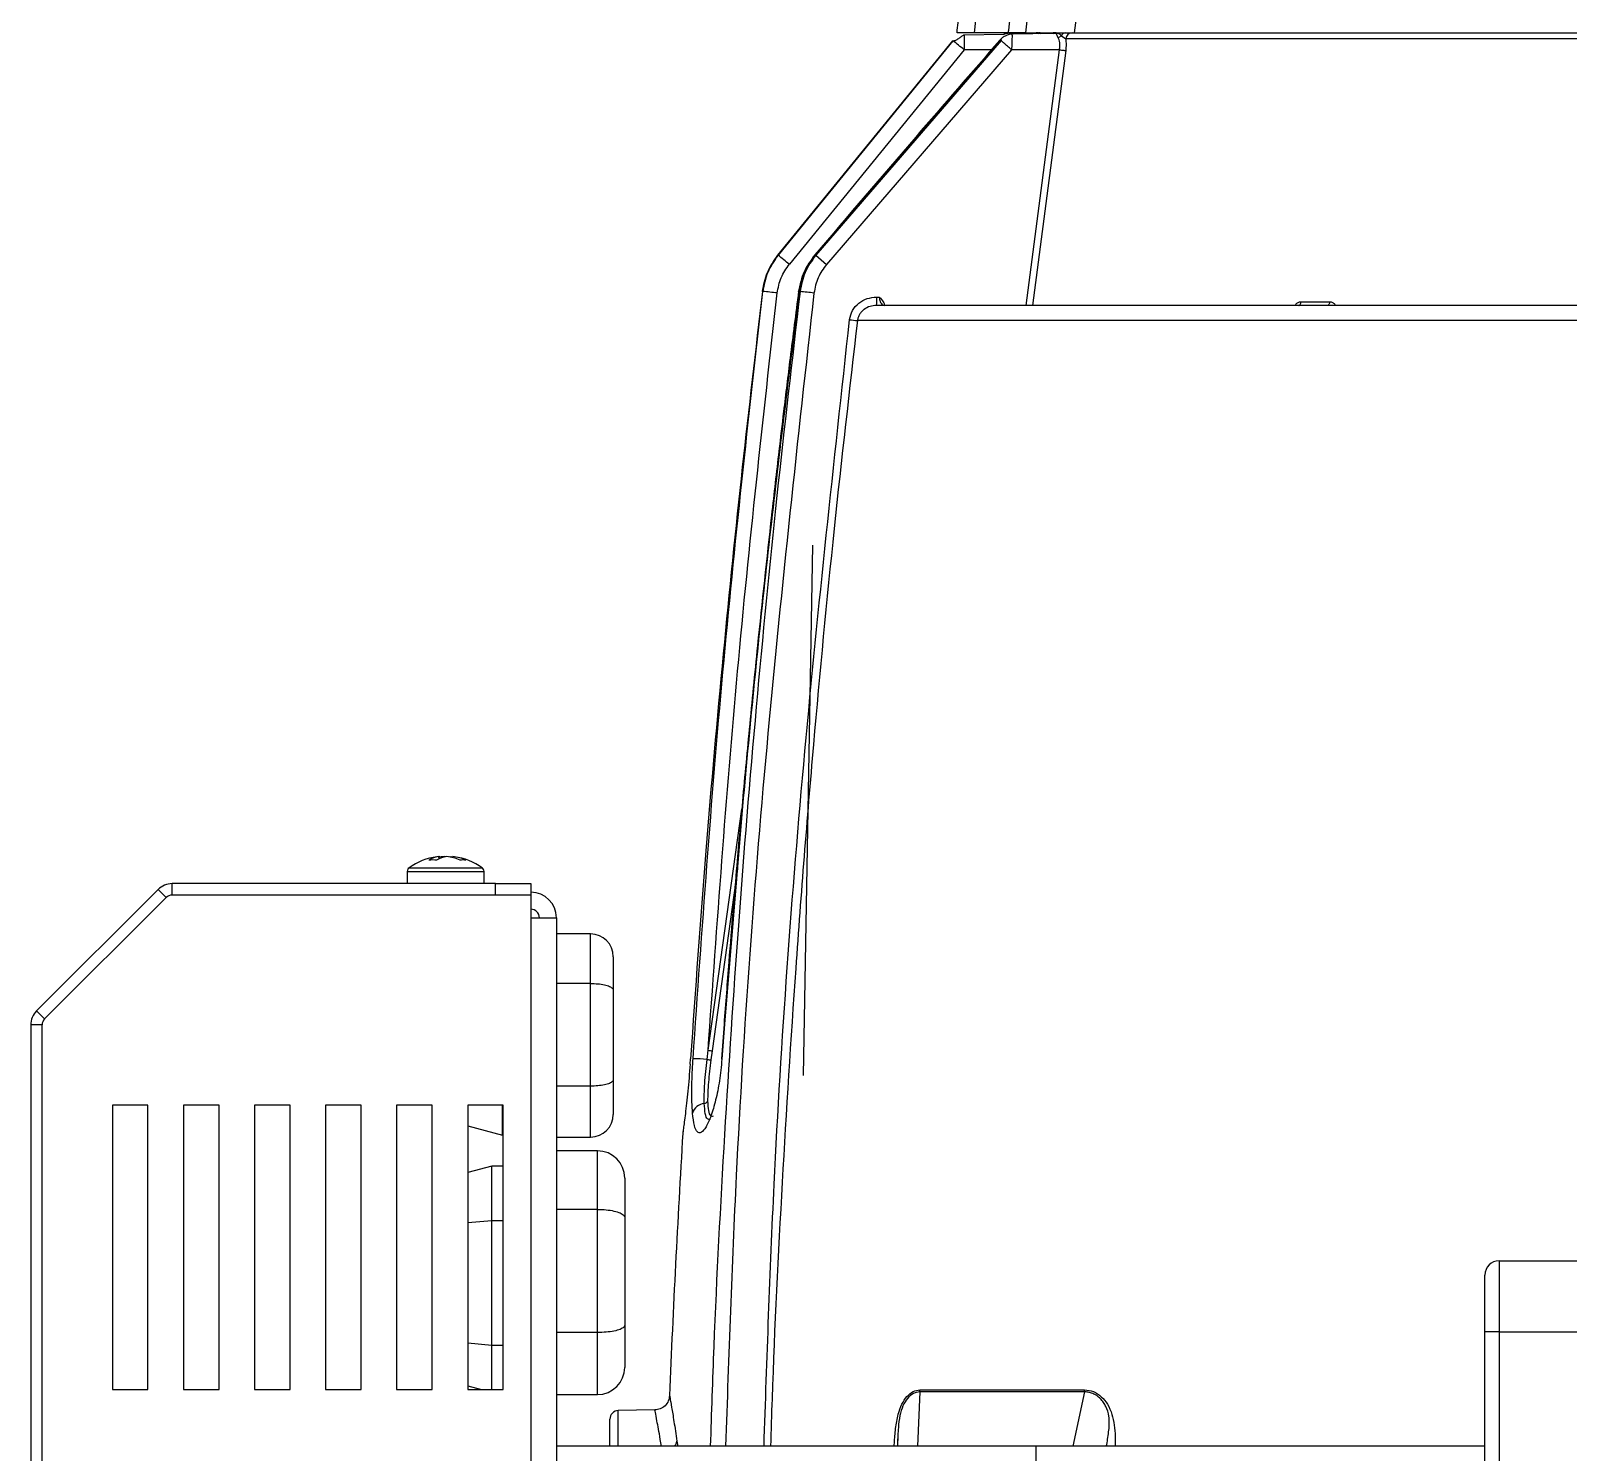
# Model space of a CAD drawing. Extents: x 17.1 to 113.1, y 3.8 to 84.5.
# Drawn here: x 48.22 to 53.63, y 72.86 to 77.86 of the extents above; entities that cross this region are included whole.
import ezdxf

# ---------------------------------------------------------------- set-up
doc = ezdxf.new("R2010")
doc.units = 0
doc.header["$MEASUREMENT"] = 0
doc.layers.add('OBJECT', color=7, linetype='CONTINUOUS')

msp = doc.modelspace()

# ---------------------------------------------------------------- linework, layer by layer
at = {"layer": 'OBJECT'}
for p, q in [((52.1672, 79.9677), (51.8936, 77.8557)), ((51.6585, 77.8557), (51.5415, 77.8557)), ((51.6723, 77.855), (51.6535, 77.8517)), ((51.7223, 77.8557), (51.8936, 77.8557)), ((51.8936, 77.8557), (53.7673, 77.8557)), ((50.8508, 77.0727), (51.4665, 77.8277)), ((51.4666, 77.8277), (50.8514, 77.0727)), ((51.6334, 77.8278), (50.9817, 77.0727)), ((51.6361, 77.8278), (50.9843, 77.0727)), ((51.6461, 77.85), (51.506, 77.8475)), ((51.6537, 77.8518), (51.6452, 77.85)), ((51.8266, 77.8531), (51.6701, 77.8504)), ((51.8483, 77.8448), (51.8637, 77.8338)), ((53.7496, 77.8338), (51.8637, 77.8338)), ((51.5062, 77.7956), (50.8911, 77.0406)), ((51.6731, 77.7957), (51.0222, 77.0404)), ((51.6025, 77.7956), (51.5062, 77.7956)), ((51.6731, 77.7957), (51.6729, 77.7957)), ((51.8416, 77.7957), (51.6731, 77.7957)), ((51.7248, 76.8957), (51.8416, 77.7957)), ((51.8635, 77.7931), (51.7472, 76.8957)), ((50.8508, 77.0727), (50.8514, 77.0727)), ((50.9843, 77.0727), (50.9817, 77.0727)), ((50.9843, 77.0727), (51.0222, 77.0404)), ((50.7966, 76.945), (50.7974, 76.945)), ((50.9289, 76.945), (50.9259, 76.945)), ((51.1986, 76.9253), (51.2077, 76.9253)), ((52.6917, 76.9089), (52.7922, 76.9089)), ((53.7603, 76.8427), (51.1307, 76.8427)), ((50.9408, 74.1855), (50.9734, 76.0526)), ((50.6053, 74.2742), (50.7236, 75.1233)), ((49.6616, 74.9562), (49.6561, 74.9557)), ((49.6561, 74.9562), (49.6572, 74.9473)), ((49.6616, 74.9559), (49.6616, 74.9562)), ((49.6817, 74.9556), (49.6779, 74.9562)), ((49.678, 74.9548), (49.6779, 74.9562)), ((49.6981, 74.9562), (49.6979, 74.9544)), ((49.7016, 74.9537), (49.7019, 74.9562)), ((49.7019, 74.9562), (49.7073, 74.9557)), ((49.7074, 74.9562), (49.7069, 74.9524)), ((49.5467, 74.9041), (49.5467, 74.8607)), ((49.5467, 74.9041), (49.6013, 74.9041)), ((49.553, 74.9163), (49.605, 74.9163)), ((49.6013, 74.9041), (49.8167, 74.9041)), ((49.605, 74.9163), (49.8105, 74.9163)), ((49.8167, 74.8607), (49.8167, 74.9041)), ((50.709, 74.9126), (50.6198, 74.2724)), ((48.6697, 74.8402), (48.2422, 74.4128)), ((48.6979, 74.812), (48.6697, 74.8402)), ((48.7192, 74.8207), (48.7192, 74.8607)), ((49.8567, 74.8607), (48.7192, 74.8607)), ((49.8567, 74.8207), (49.8567, 74.8607)), ((49.8567, 74.8607), (49.9817, 74.8607)), ((49.9817, 74.8607), (49.9817, 74.8207)), ((49.9817, 74.8307), (49.9817, 74.7407)), ((48.2705, 74.3845), (48.6979, 74.812)), ((49.8567, 74.8207), (48.7192, 74.8207)), ((49.9817, 74.8207), (49.8567, 74.8207)), ((49.9817, 74.7407), (49.9817, 70.9207)), ((49.9817, 74.7407), (50.0717, 74.7407)), ((50.0717, 74.7407), (50.0717, 70.9207)), ((50.1917, 74.6837), (50.0717, 74.6837)), ((50.1917, 74.5094), (50.1917, 74.6837)), ((50.2717, 74.6037), (50.2717, 74.4856)), ((50.1917, 74.5094), (50.0717, 74.5094)), ((50.1917, 74.1481), (50.1917, 74.5094)), ((50.2717, 74.4856), (50.2717, 74.1706)), ((48.2705, 74.3845), (48.2422, 74.4128)), ((48.2617, 74.3633), (48.2217, 74.3633)), ((48.2217, 74.3633), (48.2217, 71.2582)), ((48.2617, 71.2582), (48.2617, 74.3633)), ((50.6612, 74.3664), (50.652, 74.2438)), ((50.663, 74.366), (50.6538, 74.2432)), ((50.542, 74.2258), (50.5433, 74.2445)), ((50.6014, 74.2421), (50.6053, 74.2742)), ((50.6198, 74.2724), (50.6154, 74.2403)), ((50.1917, 74.1481), (50.0717, 74.1481)), ((50.1917, 73.9687), (50.1917, 74.1481)), ((50.2717, 74.1706), (50.2717, 74.0487)), ((48.6342, 74.0807), (48.5092, 74.0807)), ((48.5092, 74.0807), (48.5092, 73.0807)), ((48.6342, 73.0807), (48.6342, 74.0807)), ((48.8842, 74.0807), (48.7592, 74.0807)), ((48.7592, 74.0807), (48.7592, 73.0807)), ((48.8842, 73.0807), (48.8842, 74.0807)), ((49.1342, 74.0807), (49.0092, 74.0807)), ((49.0092, 74.0807), (49.0092, 73.0807)), ((49.1342, 73.0807), (49.1342, 74.0807)), ((49.3842, 74.0807), (49.2592, 74.0807)), ((49.2592, 74.0807), (49.2592, 73.0807)), ((49.3842, 73.0807), (49.3842, 74.0807)), ((49.6342, 74.0807), (49.5092, 74.0807)), ((49.5092, 74.0807), (49.5092, 73.0807)), ((49.6342, 73.0807), (49.6342, 74.0807)), ((49.8842, 74.0807), (49.7592, 74.0807)), ((49.7592, 74.0807), (49.7592, 73.0807)), ((49.8817, 73.976), (49.8817, 74.0807)), ((49.8842, 73.0807), (49.8842, 74.0807)), ((49.7592, 74.0088), (49.8817, 73.976)), ((49.8817, 73.976), (49.8842, 73.976)), ((50.0717, 73.9687), (50.1917, 73.9687)), ((50.2157, 73.9203), (50.0717, 73.9203)), ((50.2157, 73.7143), (50.2157, 73.9203)), ((49.8437, 73.8663), (49.7592, 73.8436)), ((49.8842, 73.8663), (49.8437, 73.8663)), ((49.8437, 73.675), (49.8437, 73.8663)), ((50.3117, 73.8243), (50.3117, 73.6849)), ((50.2157, 73.7143), (50.0717, 73.7143)), ((50.2157, 73.2808), (50.2157, 73.7143)), ((49.7592, 73.6687), (49.8437, 73.675)), ((49.8437, 73.2367), (49.8437, 73.675)), ((49.8437, 73.675), (49.8842, 73.675)), ((50.3117, 73.6849), (50.3117, 73.307)), ((53.3887, 73.5332), (53.3887, 73.2832)), ((53.3887, 73.5332), (53.6937, 73.5332)), ((53.3387, 73.2832), (53.3387, 73.4832)), ((50.2157, 73.2808), (50.0717, 73.2808)), ((50.2157, 73.0623), (50.2157, 73.2808)), ((50.3117, 73.307), (50.3117, 73.1583)), ((53.3887, 73.2832), (53.3387, 73.2832)), ((53.3387, 71.4), (53.3387, 73.2832)), ((53.3887, 73.2832), (53.3887, 71.4469)), ((53.3887, 73.2832), (53.6937, 73.2832)), ((49.7592, 73.2444), (49.8437, 73.2367)), ((49.8437, 73.0807), (49.8437, 73.2367)), ((49.8437, 73.2367), (49.8842, 73.2367)), ((49.7592, 73.0937), (49.8075, 73.0807)), ((48.5092, 73.0807), (48.6342, 73.0807)), ((48.7592, 73.0807), (48.8842, 73.0807)), ((49.0092, 73.0807), (49.1342, 73.0807)), ((49.2592, 73.0807), (49.3842, 73.0807)), ((49.5092, 73.0807), (49.6342, 73.0807)), ((49.7592, 73.0807), (49.8842, 73.0807)), ((50.0717, 73.0623), (50.2157, 73.0623)), ((51.3503, 73.0722), (51.3425, 72.8807)), ((51.9295, 73.0722), (51.8891, 72.8807)), ((51.9295, 73.0722), (51.93, 73.0793)), ((50.4179, 73.0085), (50.2892, 73.0063)), ((50.2892, 72.8807), (50.2892, 73.0063)), ((50.0719, 72.9386), (50.0717, 72.9386)), ((50.0719, 72.9386), (50.0719, 72.8807)), ((51.7597, 72.8807), (50.0717, 72.8807)), ((50.4956, 72.8983), (50.499, 72.8807)), ((51.273, 72.9184), (51.2714, 72.8807)), ((51.7597, 71.6307), (51.7597, 72.8807)), ((53.3387, 72.8807), (51.7597, 72.8807))]:
    msp.add_line(p, q, dxfattribs=at)
at = {"layer": 'OBJECT', "flags": 128}
for points in [[(51.4811, 77.8557), (51.4816, 77.8596), (51.482, 77.8627)], [(51.4665, 77.8277), (51.4666, 77.8277), (51.4667, 77.8276)], [(51.6317, 77.8293), (51.6318, 77.8292), (51.6334, 77.8278)], [(50.8508, 77.0727), (50.851, 77.0726), (50.8511, 77.0725)], [(50.9817, 77.0727), (50.9806, 77.0737), (50.9808, 77.0736)], [(50.7966, 76.945), (50.7967, 76.9451), (50.7968, 76.9451)], [(50.9259, 76.945), (50.9237, 76.9454), (50.9236, 76.9455)], [(52.6839, 76.8957), (52.6853, 76.896), (52.6867, 76.8967), (52.688, 76.8979), (52.6891, 76.8995), (52.6901, 76.9015), (52.6908, 76.9038), (52.6914, 76.9063), (52.6917, 76.9089)], [(52.7922, 76.9089), (52.7919, 76.9063), (52.7914, 76.9038), (52.7907, 76.9015), (52.7898, 76.8995), (52.7888, 76.8979), (52.7876, 76.8967), (52.7864, 76.896), (52.7851, 76.8957)], [(49.6562, 74.9553), (49.658, 74.9555), (49.6654, 74.9562)], [(49.6654, 74.9562), (49.6662, 74.9555), (49.6669, 74.9547)], [(49.6981, 74.9562), (49.6973, 74.9555), (49.6966, 74.9547)], [(50.663, 74.366), (50.6613, 74.3663), (50.6613, 74.3665)], [(50.5435, 74.2446), (50.5434, 74.2446), (50.5433, 74.2445)], [(50.6538, 74.2432), (50.6522, 74.2436), (50.652, 74.2438)], [(50.542, 74.2258), (50.5421, 74.2266), (50.5423, 74.2267)]]:
    msp.add_lwpolyline(points, dxfattribs=at)
at = {"layer": 'OBJECT'}
for centre, radius, start, end in [((51.6618, 77.8307), 0.025, 90, 129.6955), ((51.6779, 77.8363), 0.0196, 102.7689, 138.1546), ((51.6744, 77.831), 0.0247, 90.0029, 113.5405), ((51.6924, 77.8313), 0.0245, 90.0492, 128.106), ((51.7595, 77.8407), 0.015, 49.4058, 89.9984), ((51.7597, 77.8409), 0.0148, 49.1565, 89.9671), ((51.7595, 77.8407), 0.015, 49.4025, 88.3728), ((51.7674, 77.841), 0.0147, 49.8263, 89.9444), ((51.8248, 77.8338), 0.0219, 90.1166, 119.4185), ((51.8304, 77.8308), 0.025, 90.0061, 112.4325), ((51.8631, 77.8404), 0.0154, 97.1656, 163.7125), ((51.8872, 77.8322), 0.0235, 92.6255, 176.2402), ((47.4843, 72.8837), 6.3484, 50.68889, 51.14878), ((51.8297, 77.8724), 0.0333, 280.7988, 304.0997), ((47.0816, 72.3768), 6.0219, 50.75757, 51.24324), ((50.7151, 75.9045), 1.0437, 82.6654, 85.4775), ((50.7453, 75.0816), 1.8723, 82.871, 84.3733), ((50.7768, 76.918), 0.4219, 356.9768, 0.9943), ((51.2421, 77.971), 1.1338, 262.9623, 264.3612), ((49.6817, 74.7369), 0.2208, 97.9922, 125.6682), ((49.6681, 74.8741), 0.083, 98.3727, 123.3302), ((49.6363, 74.7699), 0.1741, 85.4693, 94.5307), ((49.6997, 74.861), 0.0963, 98.483, 121.0832), ((49.6934, 74.8069), 0.1501, 95.908, 104.1978), ((49.6691, 74.8017), 0.1554, 65.8157, 83.9362), ((49.6949, 74.9494), 0.00968, 22.5702, 44.4162), ((49.6926, 74.8145), 0.1425, 64.8121, 84.0172), ((49.6817, 74.7369), 0.2208, 54.3318, 82.0078), ((49.743, 74.8481), 0.0959, 83.8935, 96.1065), ((49.5617, 74.9041), 0.015, 125.6682, 180), ((49.8017, 74.9041), 0.015, 0, 54.3318), ((48.7192, 74.7907), 0.07, 90, 135), ((49.9817, 74.7407), 0.09, 0, 90), ((48.7192, 74.7907), 0.03, 90, 135), ((49.9817, 74.7407), 0.03, 0, 90), ((50.1917, 74.6037), 0.08, 0, 90), ((48.2917, 74.3633), 0.07, 135, 180), ((48.2917, 74.3633), 0.03, 135, 180), ((50.5312, 73.2962), 0.9485, 85.7521, 88.7342), ((50.6562, 74.6143), 0.3762, 261.632, 263.7724), ((50.6526, 74.5921), 0.3214, 261.5371, 264.138), ((50.5969, 74.0387), 0.0486, 95.9552, 163.2355), ((50.5908, 74.1007), 0.0137, 274.3558, 338.4822), ((50.1917, 74.0487), 0.08, 270, 0), ((101.0857, 70.9557), 50.66, 176.57471, 177.62076), ((50.2157, 73.8243), 0.096, 0, 90), ((53.3887, 73.4832), 0.05, 90, 180), ((50.2157, 73.1583), 0.096, 270, 0), ((50.2897, 72.9763), 0.03, 91, 180), ((50.4566, 72.9042), 0.0394, 323.3978, 351.3326)]:
    msp.add_arc(centre, radius, start, end, dxfattribs=at)
for points, knots in [([(51.7055, 79.4209), (51.6753, 79.1287), (51.6213, 78.6069), (51.5659, 78.0853), (51.5415, 77.8557)], [0, 0, 0, 0, 0.560008, 1, 1, 1, 1]), ([(51.8811, 79.3782), (51.8518, 79.0939), (51.7996, 78.5864), (51.7459, 78.079), (51.7223, 77.8557)], [0, 0, 0, 0, 0.560008, 1, 1, 1, 1]), ([(51.482, 77.8627), (51.4821, 77.8632), (51.4989, 78.0007), (51.5263, 78.223), (51.5561, 78.4658), (51.5691, 78.5724), (51.5718, 78.5942), (51.5719, 78.5949)], [0, 0, 0, 0, 0.002275, 0.563506, 0.91051, 0.997261, 1, 1, 1, 1]), ([(51.6628, 77.8627), (51.6629, 77.8632), (51.6775, 77.9821), (51.7026, 78.1857), (51.73, 78.4099), (51.7431, 78.5165), (51.7458, 78.5383), (51.7459, 78.5389)], [0, 0, 0, 0, 0.002464, 0.527441, 0.903158, 0.997088, 1, 1, 1, 1]), ([(51.5415, 77.8557), (51.5346, 77.8557), (51.521, 77.8557), (51.5028, 77.8557), (51.4892, 77.8557), (51.4821, 77.8557), (51.4814, 77.8557), (51.4811, 77.8557)], [0, 0, 0, 0, 0.217202, 0.434334, 0.650167, 0.86439, 1, 1, 1, 1]), ([(51.662, 77.8557), (51.6621, 77.857), (51.6624, 77.8593), (51.6627, 77.8616), (51.6628, 77.8627)], [0, 0, 0, 0, 0.559993, 1, 1, 1, 1]), ([(51.7223, 77.8557), (51.7155, 77.8557), (51.7018, 77.8557), (51.6836, 77.8557), (51.67, 77.8557), (51.6629, 77.8557), (51.6622, 77.8557), (51.662, 77.8557)], [0, 0, 0, 0, 0.217203, 0.434333, 0.650165, 0.864389, 1, 1, 1, 1]), ([(51.7661, 77.8545), (51.766, 77.8546), (51.7644, 77.8555), (51.7625, 77.8556), (51.7608, 77.8557)], [0, 0, 0, 0, 0.088872, 1, 1, 1, 1]), ([(51.8227, 77.8545), (51.8217, 77.8542), (51.8205, 77.8538), (51.8194, 77.8531), (51.8192, 77.853)], [0, 0, 0, 0, 0.786284, 1, 1, 1, 1]), ([(51.822, 77.8525), (51.8253, 77.8536), (51.8296, 77.855), (51.8325, 77.8539), (51.8332, 77.8537)], [0, 0, 0, 0, 0.74842, 1, 1, 1, 1]), ([(51.8332, 77.8537), (51.8364, 77.8536), (51.8415, 77.8536), (51.8465, 77.8471), (51.8483, 77.8448)], [0, 0, 0, 0, 0.644155, 1, 1, 1, 1]), ([(51.8861, 77.8557), (51.9307, 77.8557), (52.021, 77.8557), (52.1984, 77.8557), (52.4062, 77.8557), (52.6434, 77.8557), (52.9032, 77.8557), (53.1791, 77.8557), (53.4631, 77.8557), (53.6564, 77.8557), (53.7519, 77.8557)], [0, 0, 0, 0, 0.12133, 0.245753, 0.372325, 0.5, 0.627675, 0.754248, 0.87867, 1, 1, 1, 1]), ([(51.6317, 77.8293), (51.5329, 77.7159), (51.3145, 77.4652), (51.0988, 77.2122), (50.9807, 77.0736)], [0, 0, 0, 0, 0.45251, 1, 1, 1, 1]), ([(51.4665, 77.8277), (51.4666, 77.8278), (51.4667, 77.8279), (51.4667, 77.828), (51.4668, 77.828), (51.4668, 77.8281), (51.4669, 77.8281), (51.4669, 77.8281), (51.4669, 77.8281), (51.4669, 77.828), (51.4668, 77.828), (51.4668, 77.828), (51.4667, 77.8279), (51.4667, 77.8278), (51.4666, 77.8277)], [0, 0, 0, 0, 0.14846, 0.270216, 0.325866, 0.380992, 0.499258, 0.560332, 0.615032, 0.666467, 0.718978, 0.77612, 0.84064, 1, 1, 1, 1]), ([(51.5064, 77.8475), (51.5051, 77.8473), (51.5028, 77.8468), (51.4985, 77.8438), (51.4938, 77.8401), (51.4888, 77.8362), (51.4833, 77.8327), (51.4778, 77.8297), (51.4726, 77.8273), (51.47, 77.8265), (51.4687, 77.8261)], [0, 0, 0, 0, 0.183553, 0.338833, 0.468754, 0.58079, 0.682219, 0.782217, 0.887012, 1, 1, 1, 1]), ([(51.5064, 77.8475), (51.5064, 77.847), (51.5064, 77.8458), (51.5064, 77.8376), (51.5063, 77.8278), (51.5063, 77.8185), (51.5062, 77.8075), (51.5062, 77.7996), (51.5062, 77.7956)], [0, 0, 0, 0, 0.21067, 0.447315, 0.575812, 0.710764, 0.85216, 1, 1, 1, 1]), ([(51.6747, 77.8505), (51.6716, 77.8503), (51.6659, 77.8499), (51.6565, 77.8472), (51.6503, 77.8444), (51.645, 77.8411), (51.6416, 77.8387), (51.6367, 77.8345), (51.6335, 77.8312), (51.6317, 77.8293)], [0, 0, 0, 0, 0.196681, 0.357944, 0.575563, 0.606715, 0.727756, 0.845339, 1, 1, 1, 1]), ([(51.6361, 77.8278), (51.6365, 77.8282), (51.637, 77.8289), (51.6375, 77.8296), (51.6378, 77.8302), (51.6379, 77.8306), (51.6379, 77.8309), (51.6377, 77.831), (51.6373, 77.831), (51.6366, 77.8306), (51.6355, 77.8299), (51.6344, 77.8289), (51.6338, 77.8282), (51.6334, 77.8278)], [0, 0, 0, 0, 0.13574, 0.194591, 0.250843, 0.311563, 0.37511, 0.438068, 0.500883, 0.619799, 0.750938, 0.873701, 1, 1, 1, 1]), ([(51.6729, 77.7957), (51.6681, 77.8), (51.6588, 77.8081), (51.6475, 77.818), (51.6399, 77.8246), (51.6373, 77.8268), (51.6361, 77.8278)], [0, 0, 0, 0, 0.295101, 0.569756, 0.806961, 1, 1, 1, 1]), ([(51.6744, 77.8505), (51.6745, 77.8496), (51.6748, 77.848), (51.6746, 77.8356), (51.6741, 77.821), (51.6735, 77.8073), (51.6731, 77.7997), (51.6729, 77.7957)], [0, 0, 0, 0, 0.250886, 0.499859, 0.733623, 0.862855, 1, 1, 1, 1]), ([(51.8359, 77.8396), (51.8349, 77.8416), (51.8328, 77.8457), (51.8321, 77.8493), (51.8315, 77.8514), (51.8306, 77.8529), (51.8282, 77.853), (51.8266, 77.8531)], [0, 0, 0, 0, 0.249992, 0.497598, 0.621224, 0.745568, 1, 1, 1, 1]), ([(51.8416, 77.7957), (51.8422, 77.8), (51.8434, 77.8084), (51.8427, 77.8204), (51.8403, 77.8313), (51.8374, 77.8368), (51.8359, 77.8396)], [0, 0, 0, 0, 0.250429, 0.499844, 0.740767, 1, 1, 1, 1]), ([(51.8637, 77.8338), (51.8643, 77.8274), (51.8656, 77.8145), (51.8642, 77.8002), (51.8635, 77.7931)], [0, 0, 0, 0, 0.498431, 1, 1, 1, 1]), ([(51.8416, 77.7957), (51.8439, 77.7954), (51.8484, 77.7948), (51.8547, 77.7941), (51.8601, 77.7934), (51.8624, 77.7932), (51.8635, 77.7931)], [0, 0, 0, 0, 0.245159, 0.499986, 0.754817, 1, 1, 1, 1]), ([(50.7966, 76.945), (50.801, 76.9676), (50.8099, 77.0141), (50.837, 77.0529), (50.8508, 77.0727)], [0, 0, 0, 0, 0.488529, 1, 1, 1, 1]), ([(50.8514, 77.0727), (50.8378, 77.0532), (50.8107, 77.0144), (50.8018, 76.968), (50.7974, 76.945)], [0, 0, 0, 0, 0.503406, 1, 1, 1, 1]), ([(50.9807, 77.0736), (50.9666, 77.0543), (50.9382, 77.0158), (50.9285, 76.9689), (50.9236, 76.9455)], [0, 0, 0, 0, 0.500101, 1, 1, 1, 1]), ([(50.9817, 77.0727), (50.9676, 77.0531), (50.9399, 77.0144), (50.9305, 76.9678), (50.9259, 76.945)], [0, 0, 0, 0, 0.509049, 1, 1, 1, 1]), ([(50.9843, 77.0727), (50.9702, 77.0532), (50.9425, 77.0146), (50.9334, 76.9679), (50.9289, 76.945)], [0, 0, 0, 0, 0.506803, 1, 1, 1, 1]), ([(50.8483, 76.9397), (50.8519, 76.9581), (50.8589, 76.9947), (50.8804, 77.0253), (50.8911, 77.0406)], [0, 0, 0, 0, 0.50155, 1, 1, 1, 1]), ([(51.0222, 77.0404), (51.0111, 77.0253), (50.9888, 76.9949), (50.9814, 76.958), (50.9777, 76.9395)], [0, 0, 0, 0, 0.498689, 1, 1, 1, 1]), ([(50.7966, 76.945), (50.7723, 76.7387), (50.7224, 76.3141), (50.6561, 75.6577), (50.5942, 74.9639), (50.5606, 74.4884), (50.5433, 74.2445)], [0, 0, 0, 0, 0.22962, 0.472827, 0.72962, 1, 1, 1, 1]), ([(50.5521, 74.2445), (50.5841, 74.6984), (50.6477, 75.6002), (50.7477, 76.4987), (50.7974, 76.945)], [0, 0, 0, 0, 0.50338, 1, 1, 1, 1]), ([(50.6053, 74.2742), (50.6369, 74.7192), (50.7002, 75.6093), (50.7989, 76.4962), (50.8483, 76.9397)], [0, 0, 0, 0, 0.499931, 1, 1, 1, 1]), ([(50.9289, 76.945), (50.901, 76.7057), (50.8442, 76.2191), (50.7721, 75.4753), (50.7104, 74.7254), (50.6613, 73.9746), (50.6288, 73.3634), (50.6168, 72.9976), (50.6129, 72.8807)], [0, 0, 0, 0, 0.177189, 0.360441, 0.549759, 0.730707, 0.913979, 1, 1, 1, 1]), ([(50.9236, 76.9455), (50.9136, 76.8669), (50.8955, 76.7259), (50.8726, 76.5385), (50.8553, 76.3925), (50.8412, 76.271), (50.8153, 76.0427), (50.7842, 75.7537), (50.7503, 75.4122), (50.73, 75.1946), (50.7156, 75.0346), (50.7051, 74.9138), (50.6921, 74.7605), (50.677, 74.5744), (50.6668, 74.4394), (50.6613, 74.3665)], [0, 0, 0, 0, 0.091692, 0.164516, 0.21848, 0.261782, 0.305976, 0.484374, 0.598107, 0.703048, 0.737316, 0.783986, 0.843321, 0.915325, 1, 1, 1, 1]), ([(50.9259, 76.945), (50.8923, 76.6748), (50.8231, 76.1188), (50.7347, 75.2591), (50.6873, 74.669), (50.663, 74.366)], [0, 0, 0, 0, 0.315, 0.648332, 1, 1, 1, 1]), ([(50.9777, 76.9395), (50.9206, 76.4232), (50.8063, 75.3899), (50.7063, 74.0357), (50.6777, 73.1983), (50.6668, 72.8807)], [0, 0, 0, 0, 0.382702, 0.765908, 1, 1, 1, 1]), ([(51.1032, 76.8458), (51.1058, 76.8568), (51.1112, 76.879), (51.1345, 76.9049), (51.1646, 76.9221), (51.1872, 76.9242), (51.1986, 76.9253)], [0, 0, 0, 0, 0.2497037, 0.4994833, 0.7493642, 1, 1, 1, 1]), ([(51.198, 76.8957), (51.1903, 76.8951), (51.1748, 76.8938), (51.1568, 76.8845), (51.1449, 76.8738), (51.1377, 76.8641), (51.1327, 76.8537), (51.1314, 76.8463), (51.1307, 76.8427)], [0, 0, 0, 0, 0.250259, 0.499689, 0.634038, 0.76157, 0.883198, 1, 1, 1, 1]), ([(53.7575, 76.8957), (53.6675, 76.8957), (53.4861, 76.8957), (53.2163, 76.8957), (52.9484, 76.8957), (52.6861, 76.8957), (52.433, 76.8957), (52.1936, 76.8957), (51.9711, 76.8957), (51.7683, 76.8957), (51.5881, 76.8957), (51.4324, 76.8957), (51.3, 76.8957), (51.2318, 76.8957), (51.198, 76.8957)], [0, 0, 0, 0, 0.0803207, 0.16194, 0.244772, 0.3293776, 0.4144874, 0.5, 0.5855181, 0.670628, 0.755228, 0.8380655, 0.919682, 1, 1, 1, 1]), ([(51.2077, 76.9253), (51.2126, 76.9197), (51.219, 76.9125), (51.224, 76.9043), (51.2252, 76.9024)], [0, 0, 0, 0, 0.771317, 1, 1, 1, 1]), ([(51.2077, 76.9253), (51.2078, 76.9234), (51.2081, 76.9194), (51.2093, 76.9136), (51.2112, 76.9081), (51.2143, 76.9021), (51.2191, 76.8969), (51.2233, 76.8961), (51.2254, 76.8957)], [0, 0, 0, 0, 0.115727, 0.237004, 0.365059, 0.500934, 0.749863, 1, 1, 1, 1]), ([(51.2252, 76.8983), (51.2255, 76.8988), (51.226, 76.8996), (51.2256, 76.9018), (51.2254, 76.9026)], [0, 0, 0, 0, 0.63985, 1, 1, 1, 1]), ([(52.6704, 76.8957), (52.6713, 76.8973), (52.6742, 76.9022), (52.6818, 76.9075), (52.6884, 76.9084), (52.6917, 76.9089)], [0, 0, 0, 0, 0.195051, 0.596529, 1, 1, 1, 1]), ([(52.7922, 76.9089), (52.7955, 76.9084), (52.8022, 76.9075), (52.8095, 76.9022), (52.8118, 76.8973), (52.8125, 76.8957)], [0, 0, 0, 0, 0.402367, 0.804441, 1, 1, 1, 1]), ([(50.802, 72.8807), (50.8124, 73.1879), (50.8401, 74.0045), (50.9367, 75.3274), (51.0477, 76.3399), (51.1032, 76.8458)], [0, 0, 0, 0, 0.23178, 0.616222, 1, 1, 1, 1]), ([(51.1307, 76.8427), (51.1026, 76.5987), (51.0453, 76.1018), (50.9732, 75.3415), (50.912, 74.5747), (50.8645, 73.807), (50.8359, 73.2464), (50.8267, 72.9364), (50.825, 72.8807)], [0, 0, 0, 0, 0.185391, 0.377506, 0.576351, 0.765931, 0.957987, 1, 1, 1, 1]), ([(50.1917, 74.5094), (50.2005, 74.5092), (50.218, 74.5087), (50.2414, 74.505), (50.2595, 74.4994), (50.2696, 74.4927), (50.2717, 74.4878), (50.2717, 74.4856), (50.2717, 74.4856)], [0, 0, 0, 0, 0.204614, 0.409128, 0.616519, 0.830817, 0.996312, 1, 1, 1, 1]), ([(50.5504, 74.0527), (50.5496, 74.0657), (50.5479, 74.0915), (50.5477, 74.139), (50.549, 74.1904), (50.5511, 74.2265), (50.5521, 74.2445)], [0, 0, 0, 0, 0.251427, 0.50031, 0.75055, 1, 1, 1, 1]), ([(50.6538, 74.2432), (50.6513, 74.2174), (50.6462, 74.166), (50.6321, 74.0971), (50.6155, 74.0411), (50.5978, 74.0018), (50.5811, 73.9819), (50.5669, 73.9836), (50.556, 74.0056), (50.5523, 74.037), (50.5504, 74.0527)], [0, 0, 0, 0, 0.125399, 0.250033, 0.374937, 0.500007, 0.625107, 0.75017, 0.875155, 1, 1, 1, 1]), ([(50.5919, 74.087), (50.5917, 74.0976), (50.5915, 74.1187), (50.5934, 74.1572), (50.5966, 74.1987), (50.5998, 74.2277), (50.6014, 74.2421)], [0, 0, 0, 0, 0.2510338, 0.4998421, 0.7502371, 1, 1, 1, 1]), ([(50.6154, 74.2403), (50.6136, 74.2269), (50.61, 74.2), (50.6062, 74.1613), (50.6038, 74.1253), (50.6036, 74.1056), (50.6036, 74.0957)], [0, 0, 0, 0, 0.249686, 0.500038, 0.748854, 1, 1, 1, 1]), ([(50.542, 74.2258), (50.5394, 74.1929), (50.5341, 74.1273), (50.5249, 74.0478), (50.5177, 73.9931), (50.5167, 73.986), (50.5162, 73.9825)], [0, 0, 0, 0, 0.250566, 0.500351, 0.750175, 1, 1, 1, 1]), ([(50.2717, 74.1706), (50.2717, 74.1706), (50.2717, 74.1685), (50.2696, 74.1639), (50.2595, 74.1575), (50.2414, 74.1522), (50.218, 74.1488), (50.2005, 74.1483), (50.1917, 74.1481)], [0, 0, 0, 0, 0.003688, 0.16918, 0.383479, 0.590872, 0.795386, 1, 1, 1, 1]), ([(50.6127, 74.0317), (50.6093, 74.031), (50.6019, 74.0296), (50.5946, 74.0482), (50.5928, 74.0741), (50.5919, 74.087)], [0, 0, 0, 0, 0.296045, 0.647644, 1, 1, 1, 1]), ([(50.6036, 74.0957), (50.6042, 74.0835), (50.6054, 74.0591), (50.6124, 74.0409), (50.62, 74.0426), (50.6238, 74.0434)], [0, 0, 0, 0, 0.333374, 0.66666, 1, 1, 1, 1]), ([(50.5173, 73.9901), (50.5172, 73.9899), (50.5165, 73.9875), (50.5164, 73.9849), (50.5162, 73.9825)], [0, 0, 0, 0, 0.05701, 1, 1, 1, 1]), ([(50.2157, 73.7143), (50.2262, 73.714), (50.2472, 73.7134), (50.2753, 73.7089), (50.2971, 73.702), (50.3092, 73.6937), (50.3117, 73.6876), (50.3117, 73.6849), (50.3117, 73.6849)], [0, 0, 0, 0, 0.204614, 0.409127, 0.616517, 0.830818, 0.996312, 1, 1, 1, 1]), ([(50.3117, 73.307), (50.3117, 73.307), (50.3117, 73.3045), (50.3092, 73.2991), (50.2971, 73.2917), (50.2753, 73.2856), (50.2472, 73.2816), (50.2262, 73.2811), (50.2157, 73.2808)], [0, 0, 0, 0, 0.003689, 0.169182, 0.383484, 0.590873, 0.795386, 1, 1, 1, 1]), ([(50.4694, 73.0588), (50.4685, 73.0525), (50.4665, 73.0393), (50.4545, 73.0225), (50.4374, 73.0109), (50.4242, 73.0093), (50.4179, 73.0085)], [0, 0, 0, 0, 0.240856, 0.500001, 0.759147, 1, 1, 1, 1]), ([(50.4694, 73.0588), (50.4698, 73.0568), (50.4705, 73.0528), (50.4763, 73.0203), (50.4848, 72.9708), (50.492, 72.9225), (50.4956, 72.8983)], [0, 0, 0, 0, 0.249549, 0.499968, 0.749833, 1, 1, 1, 1]), ([(51.2602, 72.8807), (51.2603, 72.8845), (51.2612, 72.9052), (51.2645, 72.9431), (51.2724, 72.9902), (51.2862, 73.0292), (51.3043, 73.0569), (51.3264, 73.0754), (51.3427, 73.078), (51.3509, 73.0793)], [0, 0, 0, 0, 0.04088, 0.227855, 0.418299, 0.567523, 0.70923, 0.854708, 1, 1, 1, 1]), ([(51.3503, 73.0722), (51.3427, 73.071), (51.3274, 73.0687), (51.3065, 73.0508), (51.2899, 73.0237), (51.279, 72.9875), (51.2748, 72.9513), (51.2735, 72.928), (51.273, 72.9184)], [0, 0, 0, 0, 0.169475, 0.339572, 0.508222, 0.676895, 0.867999, 1, 1, 1, 1]), ([(51.3503, 73.0722), (51.3504, 73.0734), (51.3507, 73.0757), (51.3508, 73.0781), (51.3509, 73.0793)], [0, 0, 0, 0, 0.499999, 1, 1, 1, 1]), ([(51.9295, 73.0722), (51.824, 73.0722), (51.6129, 73.0722), (51.4379, 73.0722), (51.3503, 73.0722)], [0, 0, 0, 0, 0.499778, 1, 1, 1, 1]), ([(51.3509, 73.0793), (51.4384, 73.0793), (51.6134, 73.0794), (51.8244, 73.0793), (51.93, 73.0793)], [0, 0, 0, 0, 0.5000027, 1, 1, 1, 1]), ([(52.0068, 72.8807), (52.0072, 72.8828), (52.0107, 72.9015), (52.0163, 72.9364), (52.0182, 72.9828), (52.0084, 73.0157), (51.9966, 73.0358), (51.986, 73.0481), (51.9731, 73.0587), (51.9589, 73.0666), (51.9438, 73.0715), (51.9338, 73.072), (51.9295, 73.0722)], [0, 0, 0, 0, 0.0239696, 0.221866, 0.4128516, 0.5596247, 0.6263244, 0.7067857, 0.7716437, 0.8534734, 0.9365365, 1, 1, 1, 1]), ([(51.93, 73.0793), (51.9404, 73.078), (51.9614, 73.0753), (51.9895, 73.0567), (52.0124, 73.0291), (52.0321, 72.982), (52.0383, 72.9303), (52.038, 72.8923), (52.0379, 72.8807)], [0, 0, 0, 0, 0.1454038, 0.2910572, 0.4333395, 0.582158, 0.8724627, 1, 1, 1, 1]), ([(50.4409, 72.8807), (50.4396, 72.889), (50.4359, 72.9121), (50.4305, 72.942), (50.4241, 72.9769), (50.4195, 73.0005), (50.4172, 73.0116), (50.4179, 73.0085), (50.4179, 73.0085)], [0, 0, 0, 0, 0.098659, 0.275948, 0.453838, 0.731774, 0.998888, 1, 1, 1, 1]), ([(50.2597, 72.8807), (50.2597, 72.8844), (50.2597, 72.9089), (50.2597, 72.9395), (50.2597, 72.9708), (50.2597, 72.9744), (50.2597, 72.9763)], [0, 0, 0, 0, 0.053742, 0.36211, 0.67887, 1, 1, 1, 1]), ([(51.273, 72.9184), (51.2727, 72.9138), (51.272, 72.9027), (51.2716, 72.8917), (51.2713, 72.8853)], [0, 0, 0, 0, 0.41689, 1, 1, 1, 1])]:
    msp.add_open_spline(points, degree=3, knots=knots, dxfattribs=at)

doc.saveas('drawing.dxf')
